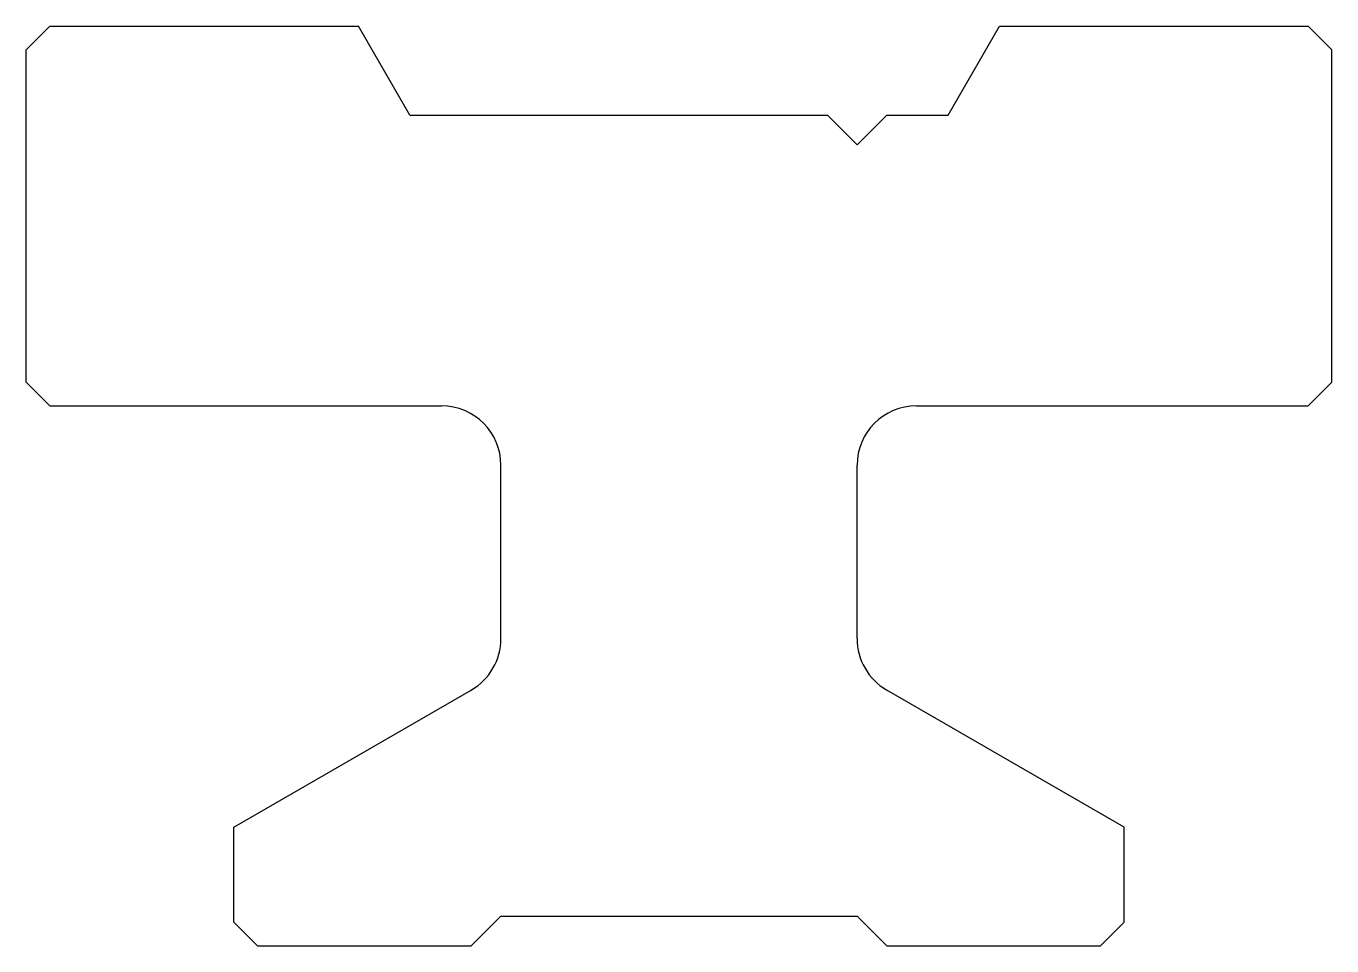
# Model space of a CAD drawing. Extents: x -11 to 11, y 0 to 15.5.
import ezdxf

# ---------------------------------------------------------------- set-up
doc = ezdxf.new("R2010")
doc.units = 0
doc.linetypes.add('PHL_THICK', pattern=[0])
doc.layers.add('PROJECTION', color=7, linetype='CONTINUOUS')

msp = doc.modelspace()

# ---------------------------------------------------------------- linework, layer by layer
at = {"layer": 'PROJECTION', "color": 7, "linetype": 'PHL_THICK'}
for p, q in [((-11, 15.1), (-10.6, 15.5)), ((-10.6, 15.5), (-5.4, 15.5)), ((-4.533975, 14), (-5.4, 15.5)), ((4.533975, 14), (5.4, 15.5)), ((5.4, 15.5), (10.6, 15.5)), ((11, 15.1), (10.6, 15.5)), ((-11, 9.5), (-11, 15.1)), ((11, 9.5), (11, 15.1)), ((-4.533975, 14), (2.5, 14)), ((3, 13.5), (2.5, 14)), ((3, 13.5), (3.5, 14)), ((3.5, 14), (4.533975, 14)), ((-10.6, 9.1), (-11, 9.5)), ((10.6, 9.1), (11, 9.5)), ((-10.6, 9.1), (-4, 9.1)), ((4, 9.1), (10.6, 9.1)), ((-3, 5.17735), (-3, 8.1)), ((3, 5.17735), (3, 8.1)), ((-7.5, 2.001924), (-3.5, 4.311325)), ((7.5, 2.001924), (3.5, 4.311325)), ((-7.5, 0.4), (-7.5, 2.001924)), ((7.5, 0.4), (7.5, 2.001924)), ((-3.5, 0), (-3, 0.5)), ((-3, 0.5), (3, 0.5)), ((3.5, 0), (3, 0.5)), ((-7.1, 0), (-7.5, 0.4)), ((7.1, 0), (7.5, 0.4)), ((-7.1, 0), (-3.5, 0)), ((3.5, 0), (7.1, 0))]:
    msp.add_line(p, q, dxfattribs=at)
for centre, start, end in [((-4, 8.1), 0, 90), ((4, 8.1), 90, 180), ((-4, 5.17735), 300.000006, 0), ((4, 5.17735), 180, 239.999994)]:
    msp.add_arc(centre, 1, start, end, dxfattribs=at)

doc.saveas('drawing.dxf')
